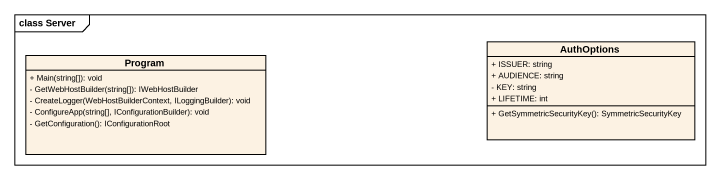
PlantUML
@startuml
mainframe class Server
hide circle
hide empty members
skinparam classAttributeIconSize 0
class Program {
  + Main(string[]): void
  - GetWebHostBuilder(string[]): IWebHostBuilder
  - CreateLogger(WebHostBuilderContext, ILoggingBuilder): void
  - ConfigureApp(string[], IConfigurationBuilder): void
  - GetConfiguration(): IConfigurationRoot
}
class AuthOptions {
  + ISSUER: string
  + AUDIENCE: string
  - KEY: string
  + LIFETIME: int
  + GetSymmetricSecurityKey(): SymmetricSecurityKey
}
@enduml
